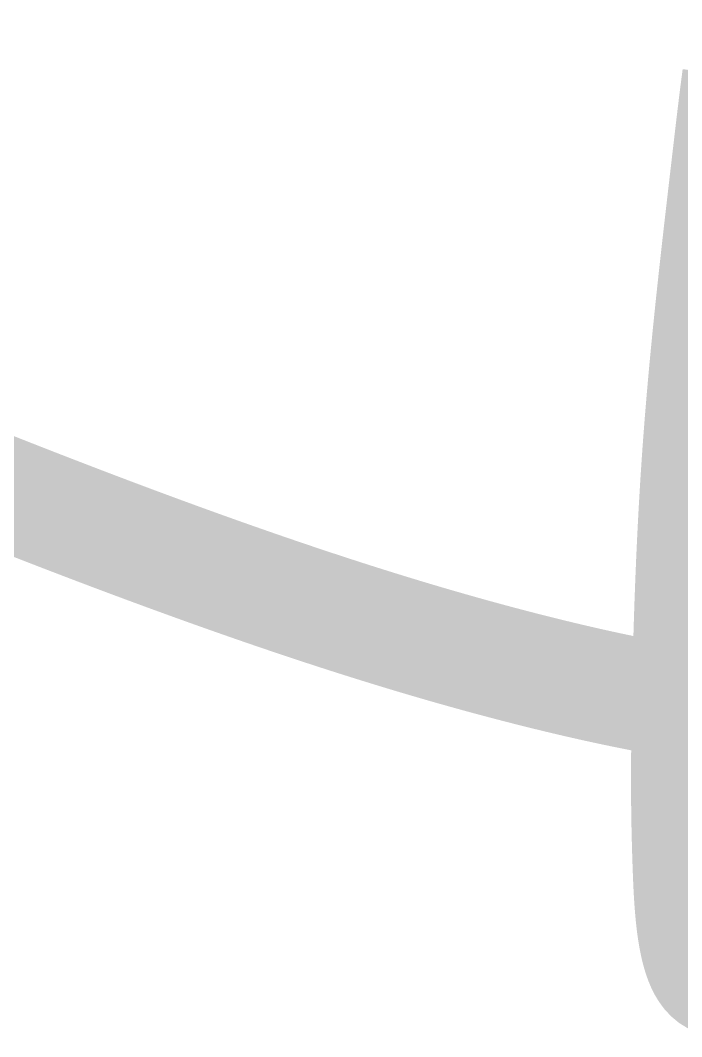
# Model space of a CAD drawing. Header units: millimetres. Extents: x -178395 to 493851, y -561170 to -280028.
# Drawn here: x -25737.2 to -25663.7, y -458501.5 to -458388.6 of the extents above; entities that cross this region are included whole.
import ezdxf
from ezdxf.enums import TextEntityAlignment as Align

# ---------------------------------------------------------------- set-up
doc = ezdxf.new("R2010")
doc.units = ezdxf.units.MM
doc.header["$MEASUREMENT"] = 0
for name, color, linetype, lineweight in [('ISO', 153, 'Continuous', 13), ('LC ISO', 153, 'Continuous', 13), ('LC Net thay', 63, 'Continuous', 25), ('LC Text1', 3, 'Continuous', 20)]:
    doc.layers.add(name, color=color, linetype=linetype, lineweight=lineweight)
doc.styles.add('Khungten', font='VHAVAN.TTF', dxfattribs={"width": 0.9, "height": 5000})
doc.styles.add('LC 1', font='VHAVANB.TTF')
doc.styles.add('Title', font='VHBLACK.TTF', dxfattribs={"width": 0.8})

# ---------------------------------------------------------------- blocks, each defined once
blk = doc.blocks.new('Mr. Giang')
at = {"layer": 'LC ISO', "const_width": 50}
for points in [[(2677.084268698502, 289.9472941535229), (2678.787150818021, 289.2694815895977), (2680.490299347462, 288.592296619552), (2682.193716981784, 287.9157501666782), (2683.897406415932, 287.239853154256), (2685.601370344866, 286.5646165055925), (2687.305611463541, 285.8900511439814), (2689.010132466919, 285.2161679927437), (2690.714936049946, 284.5429779751596), (2692.420024907588, 283.8704920145352), (2694.125401734788, 283.1987210341504), (2695.83106922651, 282.5276759573269), (2697.53703007771, 281.8573677073577), (2699.243286983342, 281.187807207536), (2700.949842638359, 280.5190053811697), (2702.65669973772, 279.8509731515372), (2704.363860976378, 279.1837214419609), (2706.071329049292, 278.5172611757337), (2707.779106651414, 277.8516032761345), (2709.487196477698, 277.1867586664858), (2711.195601223107, 276.52273827008), (2712.904323582588, 275.8595530102109), (2714.613366251103, 275.1972138101858), (2716.322731923605, 274.535731593298), (2718.032423295048, 273.8751172828405), (2719.742443060391, 273.2153818021064), (2721.452793914586, 272.5565360744185), (2723.163478552592, 271.8985910230549), (2724.874499669359, 271.2415575713237), (2726.585859959851, 270.5854466425318), (2728.297562119021, 269.9302691599582), (2730.009608841819, 269.2760360469107), (2731.722002823204, 268.6227582266831), (2733.434746758133, 267.9704466225818), (2735.147843341559, 267.3191121579009), (2736.861295268436, 266.6687657559335), (2738.575105233728, 266.0194183400009), (2740.289275932382, 265.3710808333829), (2742.003810059359, 264.7237641593715), (2743.718710309609, 264.0774792412755), (2745.433979378095, 263.4322370024019), (2747.149619959765, 262.7880483660441), (2748.865634749575, 262.144924255481), (2750.58202644249, 261.5028755940484), (2752.298797733456, 260.8619133050114), (2754.015951317431, 260.2220483116772), (2755.733489889369, 259.5832915373539), (2757.451416144228, 258.9456539053343), (2759.169732776963, 258.3091463389115), (2760.888442482536, 257.673779761407), (2762.607547955889, 257.0395650960868), (2764.32705189199, 256.4065132662715), (2766.046956985787, 255.7746351952549), (2767.767265932239, 255.1439418063299), (2769.487981426302, 254.514444022804), (2771.209106162927, 253.8861527679711), (2772.930642837073, 253.2590789651239), (2774.652594143698, 252.6332335375698), (2776.37496277775, 252.0086274086027), (2778.097751434193, 251.3852715015296), (2779.820962807979, 250.7631767396439), (2781.544599594063, 250.1423540462386), (2783.268664487403, 249.5228143446212), (2784.993160182951, 248.9045685580857), (2786.718089375662, 248.2876276099248), (2788.443454760498, 247.6720024234455), (2790.169259032408, 247.0577039219567), (2791.145122311147, 246.7110068986969), (2793.622196821004, 245.8331342267454), (2795.349340935488, 245.222895157441), (2797.07694363993, 244.6140440760449), (2798.805011294302, 244.0065991387794), (2800.53355025857, 243.4005785018667), (2802.262566892709, 242.7960003215728), (2803.992067556687, 242.1928827541051), (2805.722058610476, 241.5912439557005), (2807.452546414045, 240.9911020826099), (2809.183537327362, 240.3924752910421), (2810.915037710401, 239.7953817372472), (2812.647053923124, 239.1998395774339), (2814.379592325511, 238.6058669678675), (2816.112659277528, 238.0134820647703), (2817.846261139146, 237.4227030243644), (2819.580404270337, 236.833548002901), (2821.315095031062, 236.246035156589), (2823.0503397813, 235.6601826416784), (2824.786144881022, 235.076008614406), (2826.522516690194, 234.4935312309946), (2828.25946156878, 233.9127686476671), (2829.996985876764, 233.3337390206874), (2831.735095974107, 232.7564605062651), (2833.473798220781, 232.1809512606361), (2835.213098976758, 231.6072294400516), (2836.953004602006, 231.0353132007193), (2838.693521456496, 230.4652206988766), (2840.434655900197, 229.8969700907743), (2842.176414293079, 229.3305795326203), (2843.918802995112, 228.7660671806806), (2845.661828366266, 228.2034511911482), (2847.405496766514, 227.6427497202888), (2849.149814555827, 227.0839809243243), (2850.89478809417, 226.5271629594926), (2852.640423741514, 225.972313982015), (2854.386727857832, 225.4194521481433), (2856.133706803093, 224.8685956140846), (2857.881366937267, 224.3197625360908), (2859.629714620322, 223.7729710703839), (2861.37875621223, 223.2282393732156), (2863.128498072962, 222.6855856007929), (2864.878946562488, 222.1450279093821), (2866.630108040775, 221.6065844551767), (2868.381988867795, 221.070273394442), (2870.134595403523, 220.5361128834001), (2871.887934007919, 220.004121078274), (2873.642011040964, 219.474316135314), (2875.396832862619, 218.9467162107434), (2877.15240583286, 218.421339460798), (2878.908736311656, 217.8982040417152), (2880.665830658972, 217.3773281097177), (2882.423695234785, 216.8587298210412), (2884.182336399062, 216.3424273319228), (2885.941760511775, 215.8284387985995), (2887.70197393289, 215.316782377294), (2889.462983022382, 214.8074762242564), (2891.224794140217, 214.3005384956955), (2892.987413646368, 213.7959873478622), (2894.750847900802, 213.293840936979), (2896.515103263492, 212.7941174192819), (2898.28018609441, 212.296834951023), (2900.046102753519, 211.8020116884099), (2901.812859600797, 211.309665787679), (2903.580462996208, 210.8198154050678), (2905.348919299727, 210.3324786968265), (2907.118234871319, 209.847673819164), (2908.888416070961, 209.3654189283159), (2910.659469258614, 208.8857321805349), (2912.431400794257, 208.4086317320274), (2914.204217037854, 207.9341357390454), (2915.977924349376, 207.4622623578115), (2917.752529088799, 206.9930297445757), (2919.528037616085, 206.5264560555468), (2921.304456291205, 206.0625594469764), (2923.081791474138, 205.6013580750854), (2924.860049524845, 205.1428700961264), (2926.639236803299, 204.6871136663064), (2928.419359669471, 204.2341069418769), (2930.20042448333, 203.7838680790602), (2931.306760779757, 203.5057164750386), (2933.765398115911, 202.8917898453047), (2935.549296845576, 202.4500597512729), (2937.334123353994, 202.0112968497681), (2939.11986735249, 201.5755725548936), (2940.906518552394, 201.1429582807941), (2942.694066665035, 200.713525441572), (2944.482501401747, 200.2873454513869), (2946.271812473847, 199.8644897243274), (2948.061989592668, 199.4450296745389), (2949.853022469548, 199.0290367161516), (2951.644900815802, 198.6165822632686), (2953.437614342768, 198.2077377300498), (2955.231152761768, 197.8025745305975), (2957.025505784136, 197.4011640790423), (2958.820663121198, 197.0035777895156), (2960.616614484289, 196.6098870761481), (2962.413349584726, 196.2201633530426), (2964.210858133843, 195.8344780343451), (2966.009129842973, 195.4529025341856), (2967.808154423445, 195.0755082666808), (2969.607921586578, 194.7023666459481), (2971.408421043709, 194.3335490861327), (2973.209642506163, 193.9691270013516), (2975.011575685268, 193.6091718057209), (2976.814210292358, 193.2537549133862), (2978.617536038757, 192.9029477384502), (2980.421542635794, 192.5568216950727), (2982.226219794802, 192.2154481973406), (2984.031557227102, 191.8788986594009), (2985.83754464403, 191.5472444953838), (2987.644171756911, 191.2205571194206), (2989.451428277073, 190.8989079456138), (2991.259303915844, 190.5823683880944), (2993.067788384558, 190.2710098610074), (2994.876871394543, 189.9649037784697), (2996.686542657123, 189.664121554598), (2998.496791883626, 189.3687346035241), (3000.307608785384, 189.0788143393783), (3002.118983073726, 188.7944321762921), (3003.930904459977, 188.5156595283674), (3005.743362655475, 188.2425678097639), (3007.556347371537, 187.9752284345849), (3009.369848319498, 187.713712816946), (3011.183855210686, 187.4580923710075), (3012.998357756427, 187.2084385108724), (3014.813345668056, 186.9648226506703), (3016.628808656893, 186.7273162045191), (3018.444736434271, 186.4959905865641), (3020.26111871152, 186.2709172109218), (3022.07794519997, 186.0521674917084)], [(3021.219610007955, 467.8328279866409), (3020.991253615698, 466.1181303398914), (3020.765898870458, 464.4041633035145), (3020.543367234578, 462.6907397756234), (3020.323480170406, 460.9776726543457), (3020.106059140286, 459.2647748378086), (3019.890925606561, 457.5518592241397), (3019.67790103158, 455.8387387114663), (3019.466806877682, 454.1252261979021), (3019.257464607217, 452.4111345815739), (3019.049695682525, 450.6962767606097), (3018.843321565958, 448.9804656331365), (3018.638163719856, 447.2635140972818), (3018.434043606566, 445.5452350511733), (3018.23078268843, 443.8254413929243), (3018.028202427799, 442.1039460206612), (3017.826124287012, 440.3805618325273), (3017.624369728413, 438.6551017266208), (3017.422760214354, 436.9273786010828), (3017.221117207175, 435.1972053540417), (3016.925906186462, 432.6630839127483), (3016.817022204563, 431.7287654792798), (3016.614333603648, 429.9902397714641), (3016.411231506471, 428.2488348534072), (3016.207754620946, 426.5045712279505), (3016.003941654988, 424.7574693979051), (3015.799831316514, 423.0075498660968), (3015.59546231345, 421.2548331353943), (3015.390873353713, 419.4993397085944), (3015.186103145218, 417.7410900885528), (3014.981190395886, 415.9801047780942), (3014.776173813633, 414.2164042800449), (3014.57109210638, 412.4500090972304), (3014.365983982045, 410.6809397325052), (3014.160888148545, 408.9092166886959), (3013.955843313798, 407.1348604686132), (3013.750888185723, 405.3578915751122), (3013.546061472241, 403.578330511018), (3013.341401881267, 401.7961977791573), (3013.136948120726, 400.0115138823834), (3012.932738898527, 398.2242993234947), (3012.728812922592, 396.4345746053453), (3012.525208900843, 394.6423602307603), (3012.321965541192, 392.8476767025813), (3012.119121551566, 391.0505445236324), (3011.91671563988, 389.2509841967552), (3011.714786514044, 387.449016224761), (3011.513372881989, 385.6446611105033), (3011.312513451628, 383.8379393568092), (3011.112246930875, 382.0288714664894), (3010.912612027656, 380.2174779424128), (3010.713647449889, 378.4037792873907), (3010.515391905486, 376.58779600425), (3010.317884102366, 374.7695485958301), (3010.121162748456, 372.949057564971), (3009.92526655167, 371.1263434144984), (3009.730234219924, 369.3014266472386), (3009.536104461137, 367.474327766032), (3009.342915983228, 365.645067273704), (3009.150707494118, 363.8136656730945), (3008.959517701719, 361.9801434670302), (3008.769385313956, 360.1445211583357), (3008.580349038749, 358.3068192498665), (3008.392447584008, 356.4670582444342), (3008.205719657658, 354.625258644878), (3008.020203967614, 352.7814409540246), (3007.8359392218, 350.9356256747279), (3007.652964128127, 349.0878333097855), (3007.471317394517, 347.2380843620519), (3007.291037728889, 345.3863993343526), (3007.112163839162, 343.5327987295278), (3006.934734433253, 341.6773030504037), (3006.758788219077, 339.8199327998061), (3006.584363904562, 337.9607084805745), (3006.411500197617, 336.0996505955498), (3006.240235806163, 334.2367796475433), (3006.070609438119, 332.3721161393952), (3005.90265980141, 330.5056805739595), (3005.736425603942, 328.6374934540343), (3005.571945553641, 326.7675752824735), (3005.409258358427, 324.8959465621025), (3005.248402726212, 323.0226277957482), (3005.089417364919, 321.1476394862497), (3004.932340982468, 319.2710021364479), (3004.777212286773, 317.3927362491542), (3004.624069985754, 315.5128623272228), (3004.472952787332, 313.6314008734652), (3004.32389939942, 311.748372390722), (3004.176948529942, 309.8637973818332), (3004.032138886814, 307.9776963496242), (3003.889509177953, 306.0900897969214), (3003.749098111283, 304.2009982265642), (3003.610944394714, 302.3104421413942), (3003.538233851794, 301.3020424793303), (3003.34153340969, 298.5250802756007), (3003.210269680563, 296.6304859270014), (3003.081275427701, 294.7347990341859), (3002.954531511497, 292.8381576387515), (3002.830018792345, 290.9406997822801), (3002.70771813063, 289.0425635063694), (3002.587610386749, 287.1438868526158), (3002.469676421085, 285.244807862588), (3002.353897094026, 283.3454645778688), (3002.240253265973, 281.445995040069), (3002.128725797305, 279.5465372907573), (3002.019295548424, 277.6472293715449), (3001.911943379702, 275.7482093239861), (3001.806650151551, 273.8496151897057), (3001.703396724345, 271.9515850102584), (3001.602163958479, 270.054256827256), (3001.502932714343, 268.1577686822653), (3001.40568385233, 266.2622586168987), (3001.310398232822, 264.3678646727253), (3001.21705671622, 262.47472489134), (3001.125640162906, 260.5829773143269), (3001.036129433272, 258.6927599832832), (3000.948505387712, 256.8042109397903), (3000.862748886611, 254.9174682254316), (3000.778840790359, 253.0326698817899), (3000.69676195935, 251.1499539504767), (3000.616493253974, 249.2694584730738), (3000.538015534619, 247.39132149115), (3000.46130966167, 245.515681046303), (3000.386356495529, 243.6426751801284), (3000.313136896572, 241.7724419341959), (3000.241631725205, 239.9051193501153), (3000.171821841805, 238.040845469471), (3000.103688106768, 236.1797583338297), (3000.037211380481, 234.3219959848038), (2999.972372523338, 232.4676964639756), (2999.909152395727, 230.6169978129129), (2999.847531858039, 228.7700380732423), (2999.787491770659, 226.926955286503), (2999.729012993985, 225.0878874943354), (2999.672076388401, 223.2529727382782), (2999.616662814302, 221.4223490599579), (2999.562753132075, 219.5961545009423), (2999.510328202107, 217.7745271028148), (2999.459368884796, 215.9576049071858), (2999.409856040528, 214.1455259556238), (2999.361770529688, 212.3384282897122), (2999.315093212678, 210.5364499510613), (2999.269804949878, 208.7397289812549), (2999.225886601681, 206.9484034218603), (2999.183319028474, 205.162611314475), (2999.142083090654, 203.3824907006958), (2999.102159648609, 201.6081796221051), (2999.063529562722, 199.8398161202868), (2999.026173693393, 198.0775382368362), (2998.990072901006, 196.3214840133371), (2998.955208045954, 194.5717914913711), (2998.921559988624, 192.8285987125365), (2998.88910958941, 191.0920437184149), (2998.857837708699, 189.3622645506039), (2998.827725206885, 187.6393992506858), (2998.798752944348, 185.9235858602296), (2998.77090178149, 184.2149624208605), (2998.744152578697, 182.5136669741316), (2998.718486196359, 180.8198375616553), (2998.693883494863, 179.1336122249998), (2998.6703253346, 177.4551290057768), (2998.647792575969, 175.7845259455531), (2998.625698913174, 174.0771856433465), (2998.605752194013, 172.4672030548194), (2998.586367826213, 170.8187984106281), (2998.568259850201, 169.1748499254813), (2998.551575140767, 167.533480364847), (2998.536460572693, 165.892812494239), (2998.523063020775, 164.2509690791389), (2998.5115293598, 162.6060728850449), (2998.502006464559, 160.9562466774688), (2998.49464120984, 159.2996132218792), (2998.489580470432, 157.634295283803), (2998.486971121124, 155.958415628709), (2998.486960036706, 154.2700970220939), (2998.48969409197, 152.5674622294703), (2998.495320161701, 150.8486340163214), (2998.503985120688, 149.1117351481304), (2998.515835843729, 147.3548883904227), (2998.531019205603, 145.5762165086832), (2998.549682081105, 143.7738422683935), (2998.57197134502, 141.9458884350525), (2998.598033872144, 140.0904777741559), (2998.628016537262, 138.2057330512176), (2998.662066215161, 136.2897770317056), (2998.70032978063, 134.3407324811323), (2998.74295410847, 132.356722164994), (2998.790086073457, 130.3358688487752), (2998.841872550386, 128.2762952979728), (2998.898460414048, 126.1761242780989), (2998.959996539224, 124.0334785546227), (2999.026627800713, 121.8464808930557), (2999.098501073304, 119.6132540588949), (2999.175370165874, 117.3432515377558), (2999.258960944843, 115.0024506292877), (2999.350216655246, 112.6320916374067), (2999.452040984725, 110.2298850293512), (2999.566944554955, 107.8048719922505), (2999.697437987638, 105.3660937132738), (2999.846031904453, 102.9225913795641), (3000.015236927085, 100.4834061782496), (3000.207563677229, 98.05757929650017), (3000.425522776559, 95.6541519214451), (3000.671624846775, 93.28216524025441), (3000.948380509552, 90.9506604400417), (3001.258300386586, 88.66867870797805), (3001.603895099563, 86.44526123121983), (3001.987675270163, 84.28944919688072), (3002.41215152008, 82.2102837921318), (3002.879834470999, 80.2168062041292), (3003.393234744603, 78.3180576199866), (3003.954862962582, 76.52307922687535), (3004.567229746623, 74.84091221195214), (3005.232845718411, 73.28059776232931), (3005.954221499636, 71.85117706519321), (3006.733867711981, 70.56169130765693), (3007.574294977137, 69.42118167689136), (3008.478013916788, 68.43868936003915), (3009.447535152619, 67.62325554422773), (3010.48536930632, 66.98392141662822), (3011.594026999575, 66.52972816438299), (3012.776018854074, 66.26971697463412), (3014.124088931643, 66.21676355107806), (3015.368528659383, 66.3649057121479), (3016.773542986369, 66.71393641223037), (3018.240100071042, 67.24300385333476), (3019.759400880655, 67.93508929926696), (3021.32264638245, 68.77317401384937)]]:
    blk.add_lwpolyline(points, dxfattribs=at)
blk = doc.blocks.new('lcdi fix')
at = {"layer": 'ISO', "xscale": 0.5, "yscale": 0.5, "zscale": 0.5}
blk.add_blockref('Mr. Giang', (37323.95860213445, -842.8215605093428), dxfattribs=at)
at = {"color": 7, "style": 'Khungten', "width": 0.8}
for tag, p in [('REVISION', (39498.75271332351, -10746.30395446718)), ('NGAYHT', (39546.07422497955, -11609.37091637403))]:
    blk.add_attdef(tag, text='', height=199.998925739526, dxfattribs=at).set_placement(p, align=Align.CENTER)
at = {"layer": 'LC Text1', "color": 3, "style": 'LC 1', "width": 1.834005631990714}
for tag, p, p2 in [('TENBANVE1', (36912.65773373929, -8885.760238945484), (40339.14503431407, -8885.760238945484)), ('TENBANVE2', (36912.65773373929, -9562.465564332902), (40339.14503431407, -9562.465564332902))]:
    blk.add_attdef(tag, text='', height=249.9999935159642, dxfattribs=at).set_placement(p, p2, align=Align.FIT)
at = {"layer": 'LC Text1', "style": 'Title', "width": 0.7}
blk.add_attdef('SOBANVE', text='', height=249.9999935159641, dxfattribs=at).set_placement((39561.98232412425, -13896.18071823567), align=Align.CENTER)

msp = doc.modelspace()

# ---------------------------------------------------------------- block references
at = {"layer": 'LC Net thay', "xscale": 0.5000000000000013, "yscale": 0.5000000000000013, "zscale": 0.5000000000000013}
msp.add_blockref('lcdi fix', (-45074.71530448041, -458090.3829134663), dxfattribs=at)

doc.saveas('drawing.dxf')
